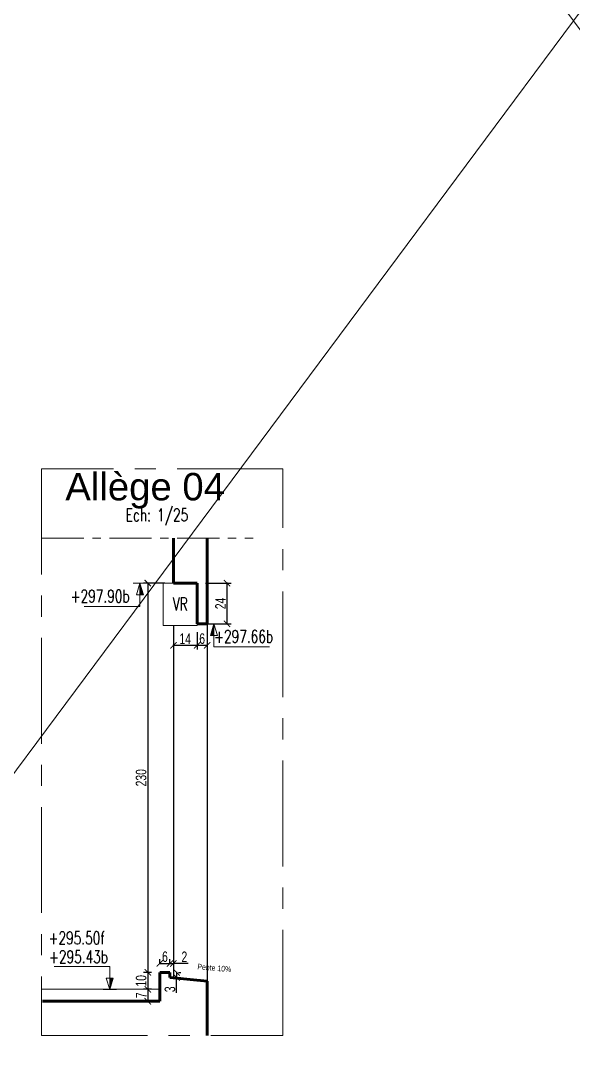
# Model space of a CAD drawing. Header units: metres. Extents: x -12536 to 12621, y -17191 to 9596.
# Drawn here: x 9195 to 9522, y 3538 to 4149 of the extents above; entities that cross this region are included whole.
import ezdxf
from ezdxf.enums import TextEntityAlignment as Align

# ---------------------------------------------------------------- set-up
doc = ezdxf.new("R2010")
doc.units = ezdxf.units.M
doc.header["$MEASUREMENT"] = 0
doc.header["$PDMODE"] = 2
doc.header["$PDSIZE"] = 0.25
doc.linetypes.add('AXES', pattern=[2, 1.25, -0.25, 0.25, -0.25])
for name, color, linetype, lineweight in [('B-AXE', 1, 'AXES', 13), ('B-COT', 1, 'Continuous', 18), ('B-T-VUE', 3, 'Continuous', 30), ('B-TEXTE pentes', 3, 'Continuous', 25), ('B-TITRE', 7, 'Continuous', 40), ('B-TXT', 3, 'Continuous', 30), ('B-VOILE-BA', 7, 'Continuous', 60), ('COTATION', 1, 'Continuous', 18), ('Plots', 5, 'Continuous', 0)]:
    doc.layers.add(name, color=color, linetype=linetype, lineweight=lineweight)
doc.styles.add('TEXTE', font='arial.ttf', dxfattribs={"width": 0.7})
doc.styles.add('TEXTE50', font='romans.shx', dxfattribs={"width": 0.7, "height": 0.15})
doc.styles.add('TITRE50', font='arial.ttf', dxfattribs={"height": 0.3})
doc.dimstyles.new('COT25CMm', dxfattribs={"dimscale": 0.5, "dimtxt": 12.5, "dimasz": 7.5, "dimexe": 5, "dimexo": 10, "dimgap": 1.5, "dimtad": 1, "dimdec": 1, "dimrnd": 0.5, "dimzin": 12, "dimdsep": 46, "dimtxsty": 'TEXTE', "dimblk1": 'ARCHTICK', "dimblk2": 'ARCHTICK', "dimsah": 1, "dimcen": 0, "dimdle": 0.75, "dimclrd": 1, "dimclre": 1, "dimclrt": 3, "dimadec": 0, "dimazin": 3, "dimtfac": 1, "dimtdec": 1, "dimtmove": 1, "dimatfit": 3, "dimldrblk": 'ARCHTICK', "dimfxl": 1, "dimtolj": 1, "dimtzin": 0, "dimarcsym": 0})

# ---------------------------------------------------------------- blocks, each defined once
blk = doc.blocks.new('niv00')
at = {"layer": 'B-COT'}
for p, q in [((481926.262, -520782.891), (481926.92, -520782.891)), ((481926.92, -520782.891), (481926.92, -520783.165)), ((481926.92, -520783.165), (481926.879, -520783.028)), ((481926.962, -520783.028), (481926.879, -520783.028)), ((481926.92, -520783.165), (481926.962, -520783.028)), ((481926.999, -520783.165), (481926.842, -520783.165))]:
    blk.add_line(p, q, dxfattribs=at)
blk.add_solid([(481926.962, -520783.028), (481926.92, -520783.028), (481926.92, -520783.165)], dxfattribs=at)
blk = doc.blocks.new('_ArchTick')
at = {"color": 0, "linetype": 'ByBlock', "const_width": 0.15}
blk.add_lwpolyline([(-0.5, -0.5), (0.5, 0.5)], dxfattribs=at)
blk = doc.blocks.new('*D738')
at = {"layer": 'B-COT', "color": 1, "lineweight": -2, "transparency": 16777216}
for p, q in [((9280.36, 3816.77), (9267.75, 3816.77)), ((9270.25, 3817.14), (9270.25, 3586.39)), ((9272.36, 3586.77), (9267.75, 3586.77))]:
    blk.add_line(p, q, dxfattribs=at)
at = {"layer": 'Defpoints', "color": 0, "transparency": 16777216}
for p in [(9285.36, 3816.77), (9270.25, 3586.77), (9277.36, 3586.77)]:
    blk.add_point(p, dxfattribs=at)
at = {"layer": 'B-COT', "color": 1, "lineweight": -2, "transparency": 16777216, "xscale": 3.75, "yscale": 3.75, "zscale": 3.75}
for p, rotation in [((9270.25, 3816.77), 90), ((9270.25, 3586.77), 270)]:
    blk.add_blockref('_ArchTick', p, dxfattribs=dict(at, rotation=rotation))
at = {"layer": 'B-COT', "color": 3, "transparency": 16777216, "insert": (9266.3, 3701.77), "char_height": 6.25, "attachment_point": 5, "rotation": 90, "style": 'TEXTE'}
blk.add_mtext('\\A1;230', dxfattribs=at)
blk = doc.blocks.new('*D739')
at = {"layer": 'B-COT', "color": 1, "lineweight": -2, "transparency": 16777216}
for p, q in [((9272.36, 3586.77), (9267.75, 3586.77)), ((9270.25, 3587.14), (9270.25, 3576.39)), ((9272.36, 3576.77), (9267.75, 3576.77))]:
    blk.add_line(p, q, dxfattribs=at)
at = {"layer": 'Defpoints', "color": 0, "transparency": 16777216}
for p in [(9277.36, 3586.77), (9270.25, 3576.77), (9277.36, 3576.77)]:
    blk.add_point(p, dxfattribs=at)
at = {"layer": 'B-COT', "color": 1, "lineweight": -2, "transparency": 16777216, "xscale": 3.75, "yscale": 3.75, "zscale": 3.75}
for p, rotation in [((9270.25, 3586.77), 90), ((9270.25, 3576.77), 270)]:
    blk.add_blockref('_ArchTick', p, dxfattribs=dict(at, rotation=rotation))
at = {"layer": 'B-COT', "color": 3, "transparency": 16777216, "insert": (9266.31, 3581.77), "char_height": 6.25, "attachment_point": 5, "rotation": 90, "style": 'TEXTE'}
blk.add_mtext('\\A1;10', dxfattribs=at)
blk = doc.blocks.new('*D740')
at = {"layer": 'B-COT', "color": 1, "lineweight": -2, "transparency": 16777216}
for p, q in [((9272.36, 3576.77), (9267.75, 3576.77)), ((9270.25, 3577.14), (9270.25, 3569.35)), ((9272.36, 3569.73), (9267.75, 3569.73))]:
    blk.add_line(p, q, dxfattribs=at)
at = {"layer": 'Defpoints', "color": 0, "transparency": 16777216}
for p in [(9277.36, 3576.77), (9270.25, 3569.73), (9277.36, 3569.73)]:
    blk.add_point(p, dxfattribs=at)
at = {"layer": 'B-COT', "color": 1, "lineweight": -2, "transparency": 16777216, "xscale": 3.75, "yscale": 3.75, "zscale": 3.75}
for p, rotation in [((9270.25, 3576.77), 90), ((9270.25, 3569.73), 270)]:
    blk.add_blockref('_ArchTick', p, dxfattribs=dict(at, rotation=rotation))
at = {"layer": 'B-COT', "color": 3, "transparency": 16777216, "insert": (9266.37, 3573.25), "char_height": 6.25, "attachment_point": 5, "rotation": 90, "style": 'TEXTE'}
blk.add_mtext('\\A1;7', dxfattribs=at)
blk = doc.blocks.new('*D741')
at = {"layer": 'B-COT', "color": 1, "lineweight": -2, "transparency": 16777216}
for p, q in [((9276.99, 3592.07), (9283.74, 3592.07)), ((9277.36, 3591.77), (9277.36, 3594.57)), ((9283.36, 3591.77), (9283.36, 3594.57))]:
    blk.add_line(p, q, dxfattribs=at)
at = {"layer": 'Defpoints', "color": 0, "transparency": 16777216}
for p in [(9283.36, 3592.07), (9277.36, 3586.77), (9283.36, 3586.77)]:
    blk.add_point(p, dxfattribs=at)
at = {"layer": 'B-COT', "color": 1, "lineweight": -2, "transparency": 16777216, "xscale": 3.75, "yscale": 3.75, "zscale": 3.75, "rotation": 180}
blk.add_blockref('_ArchTick', (9277.36, 3592.07), dxfattribs=at)
at = {"layer": 'B-COT', "color": 1, "lineweight": -2, "transparency": 16777216, "xscale": 3.75, "yscale": 3.75, "zscale": 3.75}
blk.add_blockref('_ArchTick', (9283.36, 3592.07), dxfattribs=at)
at = {"layer": 'B-COT', "color": 3, "transparency": 16777216, "insert": (9280.36, 3596.01), "char_height": 6.25, "attachment_point": 5, "style": 'TEXTE'}
blk.add_mtext('\\A1;6', dxfattribs=at)
blk = doc.blocks.new('*D742')
at = {"layer": 'B-COT', "color": 1, "lineweight": -2, "transparency": 16777216}
for p, q in [((9282.99, 3592.07), (9285.74, 3592.07)), ((9283.36, 3591.77), (9283.36, 3594.57)), ((9285.36, 3597.07), (9285.36, 3594.57)), ((9294.06, 3592.07), (9285.36, 3592.07))]:
    blk.add_line(p, q, dxfattribs=at)
at = {"layer": 'Defpoints', "color": 0, "transparency": 16777216}
for p in [(9285.36, 3592.07), (9285.36, 3592.07), (9283.36, 3586.77)]:
    blk.add_point(p, dxfattribs=at)
at = {"layer": 'B-COT', "color": 1, "lineweight": -2, "transparency": 16777216, "xscale": 3.75, "yscale": 3.75, "zscale": 3.75, "rotation": 180}
blk.add_blockref('_ArchTick', (9283.36, 3592.07), dxfattribs=at)
at = {"layer": 'B-COT', "color": 1, "lineweight": -2, "transparency": 16777216, "xscale": 3.75, "yscale": 3.75, "zscale": 3.75}
blk.add_blockref('_ArchTick', (9285.36, 3592.07), dxfattribs=at)
at = {"layer": 'B-COT', "color": 3, "transparency": 16777216, "insert": (9291.86, 3595.96), "char_height": 6.25, "attachment_point": 5, "style": 'TEXTE'}
blk.add_mtext('\\A1;2', dxfattribs=at)
blk = doc.blocks.new('*D743')
at = {"layer": 'B-COT', "color": 1, "lineweight": -2, "transparency": 16777216}
for p, q in [((9287.29, 3587.14), (9287.29, 3583.39)), ((9288.36, 3586.77), (9289.79, 3586.77)), ((9287.29, 3574.59), (9287.29, 3583.77)), ((9288.36, 3583.77), (9289.79, 3583.77))]:
    blk.add_line(p, q, dxfattribs=at)
at = {"layer": 'Defpoints', "color": 0, "transparency": 16777216}
for p in [(9283.36, 3586.77), (9283.36, 3583.77), (9287.29, 3583.77)]:
    blk.add_point(p, dxfattribs=at)
at = {"layer": 'B-COT', "color": 1, "lineweight": -2, "transparency": 16777216, "xscale": 3.75, "yscale": 3.75, "zscale": 3.75}
for p, rotation in [((9287.29, 3586.77), 90), ((9287.29, 3583.77), 270)]:
    blk.add_blockref('_ArchTick', p, dxfattribs=dict(at, rotation=rotation))
at = {"layer": 'B-COT', "color": 3, "transparency": 16777216, "insert": (9283.34, 3576.77), "char_height": 6.25, "attachment_point": 5, "rotation": 90, "style": 'TEXTE'}
blk.add_mtext('\\A1;3', dxfattribs=at)
blk = doc.blocks.new('*D797')
at = {"layer": 'B-COT', "color": 1, "lineweight": -2, "transparency": 16777216}
for p, q in [((9304.36, 3816.77), (9319.57, 3816.77)), ((9317.07, 3792.39), (9317.07, 3817.14)), ((9304.36, 3792.77), (9319.57, 3792.77))]:
    blk.add_line(p, q, dxfattribs=at)
at = {"layer": 'Defpoints', "color": 0, "transparency": 16777216}
for p in [(9299.36, 3816.77), (9317.07, 3816.77), (9299.36, 3792.77)]:
    blk.add_point(p, dxfattribs=at)
at = {"layer": 'B-COT', "color": 1, "lineweight": -2, "transparency": 16777216, "xscale": 3.75, "yscale": 3.75, "zscale": 3.75}
for p, rotation in [((9317.07, 3816.77), 90), ((9317.07, 3792.77), 270)]:
    blk.add_blockref('_ArchTick', p, dxfattribs=dict(at, rotation=rotation))
at = {"layer": 'B-COT', "color": 3, "transparency": 16777216, "insert": (9313.19, 3804.77), "char_height": 6.25, "attachment_point": 5, "rotation": 90, "style": 'TEXTE'}
blk.add_mtext('\\A1;24', dxfattribs=at)
blk = doc.blocks.new('*D798')
at = {"layer": 'B-COT', "color": 1, "lineweight": -2, "transparency": 16777216}
for p, q in [((9299.36, 3787.77), (9299.36, 3777.51)), ((9305.36, 3787.77), (9305.36, 3777.51)), ((9305.74, 3780.01), (9298.99, 3780.01))]:
    blk.add_line(p, q, dxfattribs=at)
at = {"layer": 'Defpoints', "color": 0, "transparency": 16777216}
for p in [(9299.36, 3792.77), (9305.36, 3792.77), (9299.36, 3780.01)]:
    blk.add_point(p, dxfattribs=at)
at = {"layer": 'B-COT', "color": 1, "lineweight": -2, "transparency": 16777216, "xscale": 3.75, "yscale": 3.75, "zscale": 3.75, "rotation": 180}
blk.add_blockref('_ArchTick', (9299.36, 3780.01), dxfattribs=at)
at = {"layer": 'B-COT', "color": 1, "lineweight": -2, "transparency": 16777216, "xscale": 3.75, "yscale": 3.75, "zscale": 3.75}
blk.add_blockref('_ArchTick', (9305.36, 3780.01), dxfattribs=at)
at = {"layer": 'B-COT', "color": 3, "transparency": 16777216, "insert": (9302.36, 3783.95), "char_height": 6.25, "attachment_point": 5, "style": 'TEXTE'}
blk.add_mtext('\\A1;6', dxfattribs=at)
blk = doc.blocks.new('*D746')
at = {"layer": 'B-COT', "color": 1, "lineweight": -2, "transparency": 16777216}
for p, q in [((9299.36, 3787.77), (9299.36, 3777.51)), ((9285.36, 3783.48), (9285.36, 3777.51)), ((9299.74, 3780.01), (9284.99, 3780.01))]:
    blk.add_line(p, q, dxfattribs=at)
at = {"layer": 'Defpoints', "color": 0, "transparency": 16777216}
for p in [(9285.36, 3788.48), (9299.36, 3792.77), (9285.36, 3780.01)]:
    blk.add_point(p, dxfattribs=at)
at = {"layer": 'B-COT', "color": 1, "lineweight": -2, "transparency": 16777216, "xscale": 3.75, "yscale": 3.75, "zscale": 3.75, "rotation": 180}
blk.add_blockref('_ArchTick', (9285.36, 3780.01), dxfattribs=at)
at = {"layer": 'B-COT', "color": 1, "lineweight": -2, "transparency": 16777216, "xscale": 3.75, "yscale": 3.75, "zscale": 3.75}
blk.add_blockref('_ArchTick', (9299.36, 3780.01), dxfattribs=at)
at = {"layer": 'B-COT', "color": 3, "transparency": 16777216, "insert": (9292.36, 3783.89), "char_height": 6.25, "attachment_point": 5, "style": 'TEXTE'}
blk.add_mtext('\\A1;14', dxfattribs=at)

msp = doc.modelspace()

# ---------------------------------------------------------------- linework, layer by layer
at = {"layer": 'B-AXE', "ltscale": 20}
msp.add_line((9207.53, 3843.326), (9332.53, 3843.326), dxfattribs=at)
at = {"layer": 'B-AXE', "ltscale": 50}
msp.add_lwpolyline([(9207.53, 3884.396), (9207.53, 3549.396), (9350.054, 3549.396), (9350.054, 3884.396)], close=True, dxfattribs=at)
at = {"layer": 'B-COT'}
for points in [[(6422.806, 8316.185), (12620.595, -17.901)], [(12620.595, 8316.185), (6422.806, -17.901)]]:
    msp.add_lwpolyline(points, dxfattribs=at)
at = {"layer": 'B-T-VUE'}
for p, q in [((9285.36, 3791.767), (9285.36, 3583.567)), ((9305.36, 3792.767), (9305.36, 3581.567))]:
    msp.add_line(p, q, dxfattribs=at)
at = {"layer": 'B-VOILE-BA'}
for p, q in [((9285.36, 3843.326), (9285.36, 3816.767)), ((9305.36, 3792.767), (9305.36, 3843.326)), ((9285.36, 3816.767), (9299.36, 3816.767)), ((9299.36, 3816.767), (9299.36, 3792.767)), ((9299.36, 3792.767), (9305.36, 3792.767)), ((9283.36, 3586.767), (9277.36, 3586.767)), ((9277.36, 3586.767), (9277.36, 3569.727)), ((9283.36, 3586.767), (9283.36, 3583.767)), ((9305.36, 3581.567), (9283.36, 3583.767)), ((9305.36, 3549.396), (9305.36, 3581.567)), ((9277.36, 3569.727), (9208.096, 3569.727))]:
    msp.add_line(p, q, dxfattribs=at)
at = {"layer": 'Plots'}
msp.add_line((9277.36, 3576.767), (9207.53, 3576.767), dxfattribs=at)
msp.add_lwpolyline([(9299.36, 3816.767), (9279.36, 3816.767), (9279.36, 3791.767), (9299.36, 3791.767)], close=True, dxfattribs=at)

# ---------------------------------------------------------------- block references
at = {"layer": 'COTATION', "yscale": 50.00000000000006, "zscale": 50.00000000000006, "rotation": 180}
for p, xscale in [((-24087080.444, -26035341.5), -50.00000000000006), ((24105655.323, -26035365.5), 50.00000000000006)]:
    msp.add_blockref('niv00', p, dxfattribs=dict(at, xscale=xscale))
at = {"layer": 'COTATION', "xscale": 50.00000000000006, "yscale": 50.00000000000006, "zscale": 50.00000000000006}
msp.add_blockref('niv00', (-24087098.258, 26042734.804), dxfattribs=at)

# ---------------------------------------------------------------- texts
at = {"layer": 'B-TEXTE pentes', "extrusion": (-1.88881e-05, 1.63085e-05, 1), "style": 'TEXTE', "width": 0.7}
msp.add_text('Pente 10%%%', height=3.35462, rotation=355.135824, dxfattribs=at).set_placement((9299.432, 3588.574, -0.117))
at = {"layer": 'B-TITRE', "color": 2, "style": 'TITRE50'}
msp.add_text('Allège 04 ', height=16.2, rotation=0.000001, dxfattribs=at).set_placement((9271.817, 3865.685), align=Align.CENTER)
at = {"layer": 'B-TXT', "style": 'TEXTE50', "width": 0.7}
msp.add_text('Ech: 1/25', height=7.5, rotation=0.042499, dxfattribs=at).set_placement((9275.69, 3853.321), align=Align.CENTER)
for s, rotation, p in [('+297.90b', 359.999999, (9224.662, 3805.342)), ('+297.66b', 0.000001, (9309.422, 3781.509)), ('+295.50f', 0.000001, (9211.629, 3603.342)), ('+295.43b', 0.000001, (9211.875, 3592.218))]:
    msp.add_text(s, height=7.5, rotation=rotation, dxfattribs=at).set_placement(p)
at = {"layer": 'Plots', "style": 'TEXTE50', "width": 0.7}
msp.add_text('VR', height=7.5, rotation=359.999999, dxfattribs=at).set_placement((9285.002, 3800.697))

# ---------------------------------------------------------------- dimensions: what is measured, and where the dimension line sits
at = {"layer": 'B-COT'}
for base, p1, p2, picture, middle in [((9270.248, 3586.767), (9285.36, 3816.767), (9277.36, 3586.767), '*D738', (9266.305, 3701.767)), ((9317.074, 3816.767), (9299.36, 3792.767), (9299.36, 3816.767), '*D797', (9313.187, 3804.767)), ((9270.248, 3576.767), (9277.36, 3586.767), (9277.36, 3576.767), '*D739', (9266.307, 3581.767)), ((9270.248, 3569.727), (9277.36, 3576.767), (9277.36, 3569.727), '*D740', (9266.373, 3573.247))]:
    dim = msp.add_linear_dim(base=base, p1=p1, p2=p2, angle=90, dimstyle='COT25CMm', dxfattribs=at)
    dim.commit()
    dim.dimension.update_dxf_attribs({"geometry": picture, "text_midpoint": middle})
for base, p1, p2, picture, middle in [((9285.36, 3780.006), (9299.36, 3792.767), (9285.36, 3788.48), '*D746', (9292.36, 3783.894)), ((9299.36, 3780.006), (9305.36, 3792.767), (9299.36, 3792.767), '*D798', (9302.36, 3783.948)), ((9283.36, 3592.071), (9277.36, 3586.767), (9283.36, 3586.767), '*D741', (9280.36, 3596.012))]:
    dim = msp.add_linear_dim(base=base, p1=p1, p2=p2, dimstyle='COT25CMm', dxfattribs=at)
    dim.commit()
    dim.dimension.update_dxf_attribs({"geometry": picture, "text_midpoint": middle})
dim = msp.add_linear_dim(base=(9285.36, 3592.071), p1=(9283.36, 3586.767), p2=(9285.36, 3592.071), dimstyle='COT25CMm', dxfattribs=at)
dim.commit()
dim.dimension.update_dxf_attribs({"geometry": '*D742', "text_midpoint": (9291.86, 3591.896), "dimtype": 160})
dim = msp.add_linear_dim(base=(9287.286, 3583.767), p1=(9283.36, 3586.767), p2=(9283.36, 3583.767), angle=90, dimstyle='COT25CMm', dxfattribs=at)
dim.commit()
dim.dimension.update_dxf_attribs({"geometry": '*D743', "text_midpoint": (9290.337, 3576.77), "dimtype": 160})

doc.saveas('drawing.dxf')
